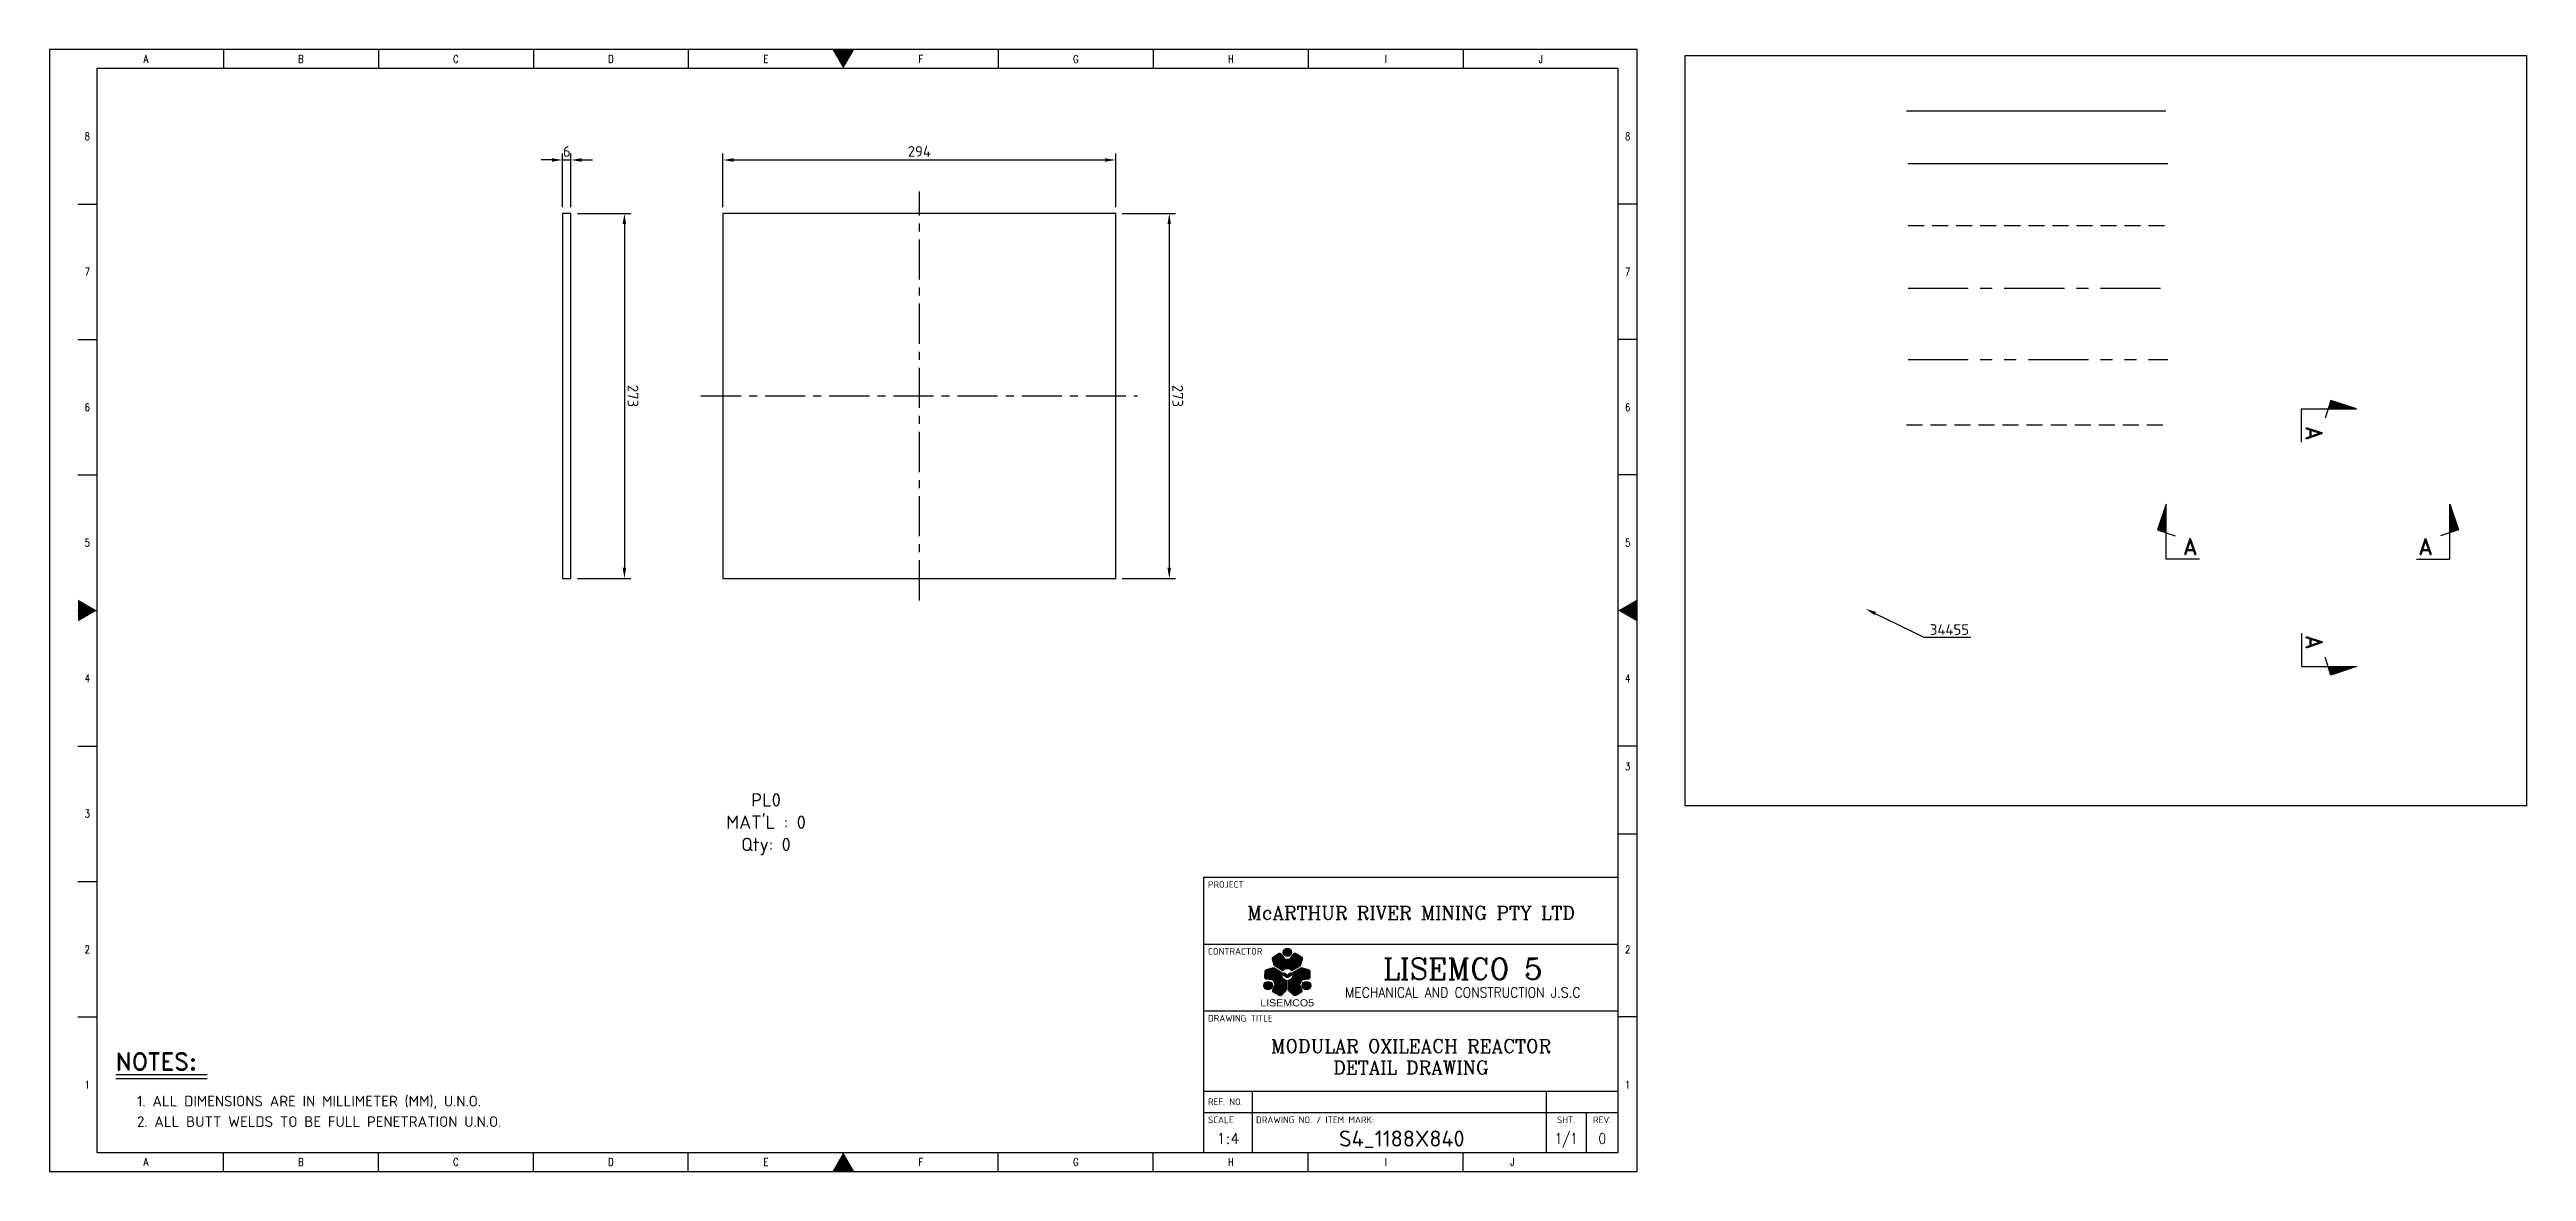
# Model space of a CAD drawing. Header units: millimetres. Extents: x 0 to 1854, y 0 to 839.
import ezdxf
from ezdxf import colors
from ezdxf.entities.mleader import LeaderData, LeaderLine
from ezdxf.enums import TextEntityAlignment as Align
from ezdxf.math import Vec2, Vec3

# ---------------------------------------------------------------- set-up
doc = ezdxf.new("R2010")
doc.units = ezdxf.units.MM
doc.header["$LTSCALE"] = 24
for name, pattern in [('CENTER', [2, 1.25, -0.25, 0.25, -0.25]), ('HIDDEN', [0.375, 0.25, -0.125]), ('PHANTOM', [2.5, 1.25, -0.25, 0.25, -0.25, 0.25, -0.25])]:
    doc.linetypes.add(name, pattern=pattern)
for name, color, linetype in [('1', 1, 'CENTER'), ('2', 2, 'HIDDEN'), ('3', 3, 'Continuous'), ('4', 4, 'Continuous'), ('6', 6, 'PHANTOM'), ('9', 9, 'Continuous'), ('M-Joint', 4, 'HIDDEN')]:
    doc.layers.add(name, color=color, linetype=linetype)
doc.styles.add('Arial Narrow', font='ARIALN.TTF')
doc.styles.add('ISOCP', font='isocpeur.ttf')
doc.styles.add('romanc', font='romanc.shx')
doc.styles.add('romand', font='romand.shx')
doc.styles.add('romans', font='romans.shx', dxfattribs={"width": 0.8})
doc.dimstyles.new('LT', dxfattribs={"dimscale": 4, "dimtxt": 2, "dimasz": 2, "dimexe": 1.2, "dimexo": 1.2, "dimgap": 0.6, "dimtad": 1, "dimdec": 0, "dimtxsty": 'ISOCP', "dimcen": 0, "dimclrt": 2, "dimazin": 2, "dimtfac": 1, "dimtdec": 0, "dimtix": 1, "dimtmove": 1, "dimatfit": 0})

# ---------------------------------------------------------------- blocks, each defined once
blk = doc.blocks.new('A$C0BBF6388')
at = {"layer": '3'}
blk.add_line((0, 0), (21.38, 0), dxfattribs=at)
at = {"layer": '4'}
blk.add_line((0, -1), (21.38, -1), dxfattribs=at)
at = {"layer": '2', "color": 2, "insert": (5, -5), "char_height": 2.5, "attachment_point": 1, "style": 'ISOCP'}
blk.add_mtext('\\pxsm1.15;1. ALL DIMENSIONS ARE IN MILLIMETER (MM), U.N.O.\\P2. ALL BUTT WELDS TO BE FULL PENETRATION U.N.O.', dxfattribs=at)
at = {"layer": '3', "style": 'romand'}
blk.add_text('NOTES:', height=4, dxfattribs=at).set_placement((0, 3), align=Align.MIDDLE_LEFT)
blk = doc.blocks.new('L5MC Logo')
at = {"layer": '3'}
h = blk.add_hatch(color=1, dxfattribs=at)
h.dxf.hatch_style = 1
h.paths.add_polyline_path([(10.5, 55.3, 1), (-10.5, 55.3, 1)])
h = blk.add_hatch(color=5, dxfattribs=at)
h.dxf.hatch_style = 1
h.paths.add_polyline_path([(-13.6, 5), (-33.3, 16.3, 0.198912), (-37.1, 16.8), (-52, 12.8, 0.329462), (-55.7, 8.2), (-56.3, -6.8, 0.392601), (-51.8, -11.9), (-38.7, -13.4, -0.238604), (-35, -15.8), (-31.2, -22.4, -0.238604), (-31, -26.9), (-36.2, -38.9, 0.392601), (-34, -45.3), (-20.8, -52.3, 0.329462), (-14.9, -51.5), (-4, -40.5, 0.198912), (-2.5, -37), (-2.5, -14.3, -0.467113)])
h = blk.add_hatch(color=5, dxfattribs=at)
h.dxf.hatch_style = 1
h.paths.add_polyline_path([(11.1, 9.3), (30.8, 20.7, 0.198912), (33.1, 23.7), (37.1, 38.6, 0.329462), (34.9, 44.2), (22.3, 52.1, 0.392601), (15.6, 50.8), (7.8, 40.2, -0.238604), (3.8, 38.2), (-3.8, 38.2, -0.238604), (-7.8, 40.2), (-15.6, 50.8, 0.392601), (-22.3, 52.1), (-34.9, 44.2, 0.329462), (-37.1, 38.6), (-33.1, 23.7, 0.198912), (-30.8, 20.7), (-11.1, 9.3, -0.467113)])
h = blk.add_hatch(color=1, dxfattribs=at)
h.dxf.hatch_style = 1
h.paths.add_polyline_path([(4.8, -5.2), (10.3, -1.1, 1), (7.3, 2.9), (3, -0.3, -0.334595), (-3, -0.3), (-7.3, 2.9, 1), (-10.3, -1.1), (-4.8, -5.2, 0.334595)])
h = blk.add_hatch(color=5, dxfattribs=at)
h.dxf.hatch_style = 1
h.paths.add_polyline_path([(2.5, -14.3), (2.5, -37, 0.198912), (4, -40.5), (14.9, -51.5, 0.329462), (20.8, -52.3), (34, -45.3, 0.392601), (36.2, -38.9), (31, -26.9, -0.238604), (31.2, -22.4), (35, -15.8, -0.238604), (38.7, -13.4), (51.8, -11.9, 0.392601), (56.3, -6.8), (55.7, 8.2, 0.329462), (52, 12.8), (37.1, 16.8, 0.198912), (33.3, 16.3), (13.6, 5, -0.467113)])
h = blk.add_hatch(color=1, dxfattribs=at)
h.dxf.hatch_style = 1
h.paths.add_polyline_path([(-37.3, -27.6, 1), (-58.3, -27.6, 1)])
h = blk.add_hatch(color=1, dxfattribs=at)
h.dxf.hatch_style = 1
h.paths.add_polyline_path([(37.3, -27.6, 1), (58.3, -27.6, 1)])
at = {"layer": '3', "color": 5}
for points in [[(-31.2, -22.4), (-35, -15.8, 0.238604), (-38.7, -13.4), (-51.8, -11.9, -0.392601), (-56.3, -6.8), (-55.7, 8.2, -0.329462), (-52, 12.8), (-37.1, 16.8, -0.198912), (-33.3, 16.3), (-13.6, 5, 0.467113), (-2.5, -14.3), (-2.5, -37, -0.198912), (-4, -40.5), (-14.9, -51.5, -0.329462), (-20.8, -52.3), (-34, -45.3, -0.392601), (-36.2, -38.9), (-31, -26.9, 0.238604)], [(-3.8, 38.2), (3.8, 38.2, 0.238604), (7.8, 40.2), (15.6, 50.8, -0.392601), (22.3, 52.1), (34.9, 44.2, -0.329462), (37.1, 38.6), (33.1, 23.7, -0.198912), (30.8, 20.7), (11.1, 9.3, 0.467113), (-11.1, 9.3), (-30.8, 20.7, -0.198912), (-33.1, 23.7), (-37.1, 38.6, -0.329462), (-34.9, 44.2), (-22.3, 52.1, -0.392601), (-15.6, 50.8), (-7.8, 40.2, 0.238604)], [(35, -15.8), (31.2, -22.4, 0.238604), (31, -26.9), (36.2, -38.9, -0.392601), (34, -45.3), (20.8, -52.3, -0.329462), (14.9, -51.5), (4, -40.5, -0.198912), (2.5, -37), (2.5, -14.3, 0.467113), (13.6, 5), (33.3, 16.3, -0.198912), (37.1, 16.8), (52, 12.8, -0.329462), (55.7, 8.2), (56.3, -6.8, -0.392601), (51.8, -11.9), (38.7, -13.4, 0.238604)]]:
    blk.add_lwpolyline(points, format="xyb", close=True, dxfattribs=at)
at = {"layer": '3', "color": 1}
blk.add_lwpolyline([(-3, -0.3), (-7.3, 2.9, 1), (-10.3, -1.1), (-4.8, -5.2, 0.334595), (4.8, -5.2), (10.3, -1.1, 1), (7.3, 2.9), (3, -0.3, -0.334595)], format="xyb", close=True, dxfattribs=at)
for centre in [(0, 55.3), (-47.8, -27.6), (47.8, -27.6)]:
    blk.add_circle(centre, 10.5, dxfattribs=at)
at = {"layer": '1', "style": 'Arial Narrow', "width": 1.295911}
blk.add_text('LISEMCO5', height=17.86, dxfattribs=at).set_placement((-67.5, -79.6), (66.5, -79.6), align=Align.FIT)
blk = doc.blocks.new('KHUNG TEN')
at = {"layer": '3'}
blk.add_lwpolyline([(-816, 10), (-10, 10), (-10, 584), (-816, 584)], close=True, dxfattribs=at)
at = {"layer": '4'}
for p, q in [((-748.9, 594), (-748.9, 584)), ((-666.8, 594), (-666.8, 584)), ((-584.7, 594), (-584.7, 584)), ((-502.6, 594), (-502.6, 584)), ((-420.5, 594), (-420.5, 584)), ((-338.4, 594), (-338.4, 584)), ((-256.3, 594), (-256.3, 584)), ((-174.2, 594), (-174.2, 584)), ((-92.1, 594), (-92.1, 584)), ((-826, 512.2), (-816, 512.2)), ((0, 512.2), (-10, 512.2)), ((-826, 440.5), (-816, 440.5)), ((0, 440.5), (-10, 440.5)), ((-826, 368.8), (-816, 368.8)), ((0, 368.8), (-10, 368.8)), ((-826, 297), (-816, 297)), ((0, 297), (-10, 297)), ((-826, 225.2), (-816, 225.2)), ((0, 225.2), (-10, 225.2)), ((0, 178.5), (-10, 178.5)), ((-826, 153.5), (-816, 153.5)), ((-826, 81.8), (-816, 81.8)), ((0, 81.8), (-10, 81.8)), ((-748.9, 0), (-748.9, 10)), ((-666.8, 0), (-666.8, 10)), ((-584.7, 0), (-584.7, 10)), ((-502.6, 0), (-502.6, 10)), ((-420.5, 0), (-420.5, 10)), ((-338.4, 0), (-338.4, 10)), ((-256.3, 0), (-256.3, 10)), ((-174.2, 0), (-174.2, 10)), ((-92.1, 0), (-92.1, 10))]:
    blk.add_line(p, q, dxfattribs=at)
blk.add_lwpolyline([(-841, 0), (0, 0), (0, 594), (-841, 594)], close=True, dxfattribs=at)
for points in [[(-420.5, 584), (-414.7, 594), (-420.5, 584), (-426.3, 594)], [(-816, 297), (-826, 291.2), (-816, 297), (-826, 302.8)], [(-10, 297), (0, 291.2), (-10, 297), (0, 302.8)], [(-420.5, 10), (-414.7, 0), (-420.5, 10), (-426.3, 0)]]:
    blk.add_solid(points, dxfattribs=at)
at = {"layer": '2', "style": 'romanc', "width": 0.8}
for s, p in [('A', (-789.9, 589)), ('B', (-707.8, 589)), ('C', (-625.8, 589)), ('D', (-543.6, 589)), ('E', (-461.5, 589)), ('F', (-379.4, 589)), ('G', (-297.3, 589)), ('H', (-215.2, 589)), ('I', (-133.1, 589)), ('J', (-51, 589)), ('8', (-821, 548.1)), ('8', (-5, 548.1)), ('7', (-821, 476.4)), ('7', (-5, 476.4)), ('6', (-821, 404.6)), ('6', (-5, 404.6)), ('5', (-821, 332.9)), ('5', (-5, 332.9)), ('4', (-821, 261.1)), ('4', (-5, 261.1)), ('3', (-5, 214.4)), ('3', (-821, 189.4)), ('2', (-821, 117.6)), ('2', (-5, 117.6)), ('1', (-821, 45.9)), ('1', (-5, 45.9)), ('A', (-789.9, 5)), ('B', (-707.8, 5)), ('C', (-625.8, 5)), ('D', (-543.6, 5)), ('E', (-461.5, 5)), ('F', (-379.4, 5)), ('G', (-297.3, 5)), ('H', (-215.2, 5)), ('I', (-133.1, 5)), ('J', (-66, 5))]:
    blk.add_text(s, height=4, dxfattribs=at).set_placement(p, align=Align.MIDDLE_CENTER)

msp = doc.modelspace()

# ---------------------------------------------------------------- hatches: boundary and pattern name
at = {"layer": '9'}
for points in [[(1705.1, 570.3), (1726.4, 570.3), (1707.2, 576.7)], [(1583.9, 477.8), (1583.9, 499.1), (1577.5, 479.9)], [(1796.2, 477.8), (1796.2, 499.1), (1802.6, 479.9)], [(1705.1, 377.7), (1726.4, 377.7), (1707.2, 371.3)]]:
    msp.add_hatch(color=256, dxfattribs=at).paths.add_polyline_path(points)

# ---------------------------------------------------------------- linework, layer by layer
msp.add_line((1389.5, 793.3), (1583.7, 793.3))
at = {"linetype": 'Continuous'}
for p, q in [((390.2, 716.5), (383.9, 716.5)), ((383.9, 716.5), (383.9, 443.5)), ((390.2, 443.5), (390.2, 716.5)), ((797.9, 716.5), (503.9, 716.5)), ((503.9, 716.5), (503.9, 443.5)), ((797.9, 443.5), (797.9, 716.5)), ((383.9, 443.5), (390.2, 443.5)), ((503.9, 443.5), (797.9, 443.5))]:
    msp.add_line(p, q, dxfattribs=at)
msp.add_lwpolyline([(1224, 834.6), (1853.5, 834.6), (1853.5, 273.5), (1224, 273.5)], close=True)
at = {"layer": '1', "linetype": 'CENTER'}
for p, q in [((650.9, 427.1), (650.9, 732.9)), ((487.5, 580), (814.2, 580))]:
    msp.add_line(p, q, dxfattribs=at)
at = {"layer": '1', "ltscale": 1.5}
msp.add_line((1390.8, 660.7), (1585.1, 660.7), dxfattribs=at)
at = {"layer": '2', "ltscale": 2}
msp.add_line((1390.8, 707.4), (1585.1, 707.4), dxfattribs=at)
at = {"layer": '3'}
for p, q in [((1390.8, 753.9), (1585.1, 753.9)), ((863.9, 14.1), (863.9, 220.1)), ((863.9, 220.1), (1173.9, 220.1))]:
    msp.add_line(p, q, dxfattribs=at)
at = {"layer": '4'}
for p, q in [((863.9, 170.1), (1173.9, 170.1)), ((863.9, 120.1), (1173.9, 120.1)), ((863.9, 60.1), (1173.9, 60.1)), ((899.9, 60.1), (899.9, 14.1)), ((1119.9, 60.1), (1119.9, 14.1)), ((863.9, 44.1), (1173.9, 44.1)), ((1149.9, 44.1), (1149.9, 14.1))]:
    msp.add_line(p, q, dxfattribs=at)
at = {"layer": '6', "ltscale": 1.5}
msp.add_line((1390.8, 607.2), (1585.1, 607.2), dxfattribs=at)
at = {"layer": '9'}
for points in [[(1685.2, 545.4), (1685.2, 570.3), (1726.4, 570.3), (1707.2, 576.7), (1702.8, 563.4)], [(1608.8, 457.9), (1583.9, 457.9), (1583.9, 499.1), (1577.5, 479.9), (1590.7, 475.5)], [(1771.3, 457.9), (1796.2, 457.9), (1796.2, 499.1), (1802.6, 479.9), (1789.3, 475.5)], [(1685.2, 402.6), (1685.2, 377.7), (1726.4, 377.7), (1707.2, 371.3), (1702.8, 384.6)]]:
    msp.add_lwpolyline(points, dxfattribs=at)
at = {"layer": 'M-Joint', "ltscale": 2}
msp.add_line((1389.5, 558.5), (1583.7, 558.5), dxfattribs=at)

# ---------------------------------------------------------------- block references
at = {"xscale": 0.3, "yscale": 0.3, "zscale": 0.3}
msp.add_blockref('L5MC Logo', (926.3, 147.3), dxfattribs=at)
at = {"layer": '1', "linetype": 'ByBlock', "xscale": 1.412604042806184, "yscale": 1.412604042806184, "zscale": 1.412604042806184}
msp.add_blockref('KHUNG TEN', (1188, 0), dxfattribs=at)
at = {"layer": '4', "xscale": 3.2, "yscale": 3.2, "zscale": 3.2}
msp.add_blockref('A$C0BBF6388', (49.5, 72.6), dxfattribs=at)

# ---------------------------------------------------------------- texts
at = {"layer": '2', "style": 'ISOCP'}
for s, p in [('PROJECT', (866.9, 217.1)), ('CONTRACTOR', (866.9, 167.1)), ('DRAWING TITLE', (866.9, 117.1)), ('SCALE', (866.9, 41.1)), ('DRAWING NO. / ITEM MARK:', (902.9, 41.1))]:
    msp.add_text(s, height=5, dxfattribs=at).set_placement(p, align=Align.TOP_LEFT)
at = {"layer": '2', "color": 1, "style": 'romanc'}
for s, p in [('McARTHUR RIVER MINING PTY LTD', (1018.9, 193.4)), ('MODULAR OXILEACH REACTOR', (1018.9, 93.8))]:
    msp.add_text(s, height=10, dxfattribs=at).set_placement(p, align=Align.MIDDLE_CENTER)
at = {"layer": '2'}
for s, height, style, p in [('DETAIL DRAWING', 10, 'romanc', (1018.9, 77.8)), ('S4_1188X840', 12, 'ISOCP', (1011.9, 24.6))]:
    msp.add_text(s, height=height, dxfattribs=dict(at, style=style)).set_placement(p, align=Align.MIDDLE_CENTER)
at = {"layer": '2', "style": 'ISOCP'}
msp.add_text('REF. NO.', height=5, dxfattribs=at).set_placement((866.9, 52.1), align=Align.MIDDLE_LEFT)
for s, p in [('SHT.', (1134.9, 41.1)), ('REV.', (1161.9, 41.1))]:
    msp.add_text(s, height=5, dxfattribs=at).set_placement(p, align=Align.TOP_CENTER)
at = {"layer": '2', "insert": (433.9, 282.9), "char_height": 10, "attachment_point": 1, "style": 'ISOCP'}
msp.add_mtext_dynamic_manual_height_columns("\\A1;\\pxqc;{\\C2;PL0\\PMAT'L : 0\\PQty: 0}", width=204.445, gutter_width=50, heights=[0], dxfattribs=at)
at = {"layer": '3', "style": 'romanc'}
msp.add_text('LISEMCO 5', height=16, dxfattribs=at).set_placement((1057.6, 159.6), align=Align.TOP_CENTER)
at = {"layer": '3', "style": 'romanc', "width": 0.9}
msp.add_text('MECHANICAL AND CONSTRUCTION J.S.C', height=7.5, dxfattribs=at).set_placement((1057.6, 137.6), align=Align.TOP_CENTER)
at = {"layer": '3', "style": 'romanc'}
msp.add_text('1:4', height=8, dxfattribs=at).set_placement((881.9, 24.6), align=Align.MIDDLE_CENTER)
at = {"layer": '3', "style": 'romans', "width": 0.8}
for s, p in [('1/1', (1134.9, 24.6)), ('0', (1161.9, 24.6))]:
    msp.add_text(s, height=8, dxfattribs=at).set_placement(p, align=Align.MIDDLE_CENTER)
at = {"layer": '9', "style": 'romand'}
for p in [(1688.8, 547), (1688.8, 390.7)]:
    msp.add_text('A', height=12, rotation=270, dxfattribs=at).set_placement(p, align=Align.RIGHT)
for p in [(1607.1, 461.5), (1783.2, 461.5)]:
    msp.add_text('A', height=12, dxfattribs=at).set_placement(p, align=Align.RIGHT)

# ---------------------------------------------------------------- dimensions: what is measured, and where the dimension line sits
at = {"layer": '4', "linetype": 'Continuous'}
for base, p1, p2 in [((383.9, 756.5), (383.9, 716.5), (390.2, 716.5)), ((503.9, 756.5), (503.9, 716.5), (797.9, 716.5))]:
    msp.add_linear_dim(base=base, p1=p1, p2=p2, dimstyle='LT', dxfattribs=at).render()
for base, p1, p2 in [((430.2, 716.5), (390.2, 716.5), (390.2, 443.5)), ((837.9, 716.5), (797.9, 716.5), (797.9, 443.5))]:
    msp.add_linear_dim(base=base, p1=p1, p2=p2, angle=270, dimstyle='LT', dxfattribs=at).render()

# ---------------------------------------------------------------- leaders
at = {"layer": '9'}
ml = msp.add_multileader_mtext('Standard', dxfattribs=at)
ml.set_content('34455', color=2, style='ISOCP')
ml.set_leader_properties(color=4)
ml.build(insert=Vec2(0, 0))
ml.multileader.update_dxf_attribs({"text_left_attachment_type": 5, "text_right_attachment_type": 5, "dogleg_length": 0.36, "arrow_head_size": 8})
ctx = ml.context
ctx.base_point, ctx.char_height, ctx.arrow_head_size, ctx.landing_gap_size, ctx.plane_origin = Vec3(1404.1, 399.7), 8, 8, 3, Vec3(1359, 468.8)
ctx.left_attachment, ctx.right_attachment = 5, 5
notes = []
notes.append((ctx, [(0, (1, 1, 0), (1402.7, 399.7), (1, 0), 1.44, [(0, [(1359, 420.8)], 0, [])])]))
ctx.mtext.insert, ctx.mtext.flow_direction = Vec3(1407.1, 409.3), 5
for ctx, leaders in notes:
    for number, flags, end, landing, length, lines in leaders:
        leader = LeaderData()
        leader.index, (leader.has_last_leader_line, leader.has_dogleg_vector, leader.attachment_direction) = number, flags
        leader.last_leader_point, leader.dogleg_vector, leader.dogleg_length = Vec3(end), Vec3(landing), length
        for number, points, colour, breaks in lines:
            line = LeaderLine()
            line.index, line.vertices, line.color, line.breaks = number, Vec3.list(points), colors.encode_raw_color(colour), breaks
            leader.lines.append(line)
        ctx.leaders.append(leader)

doc.saveas('drawing.dxf')
